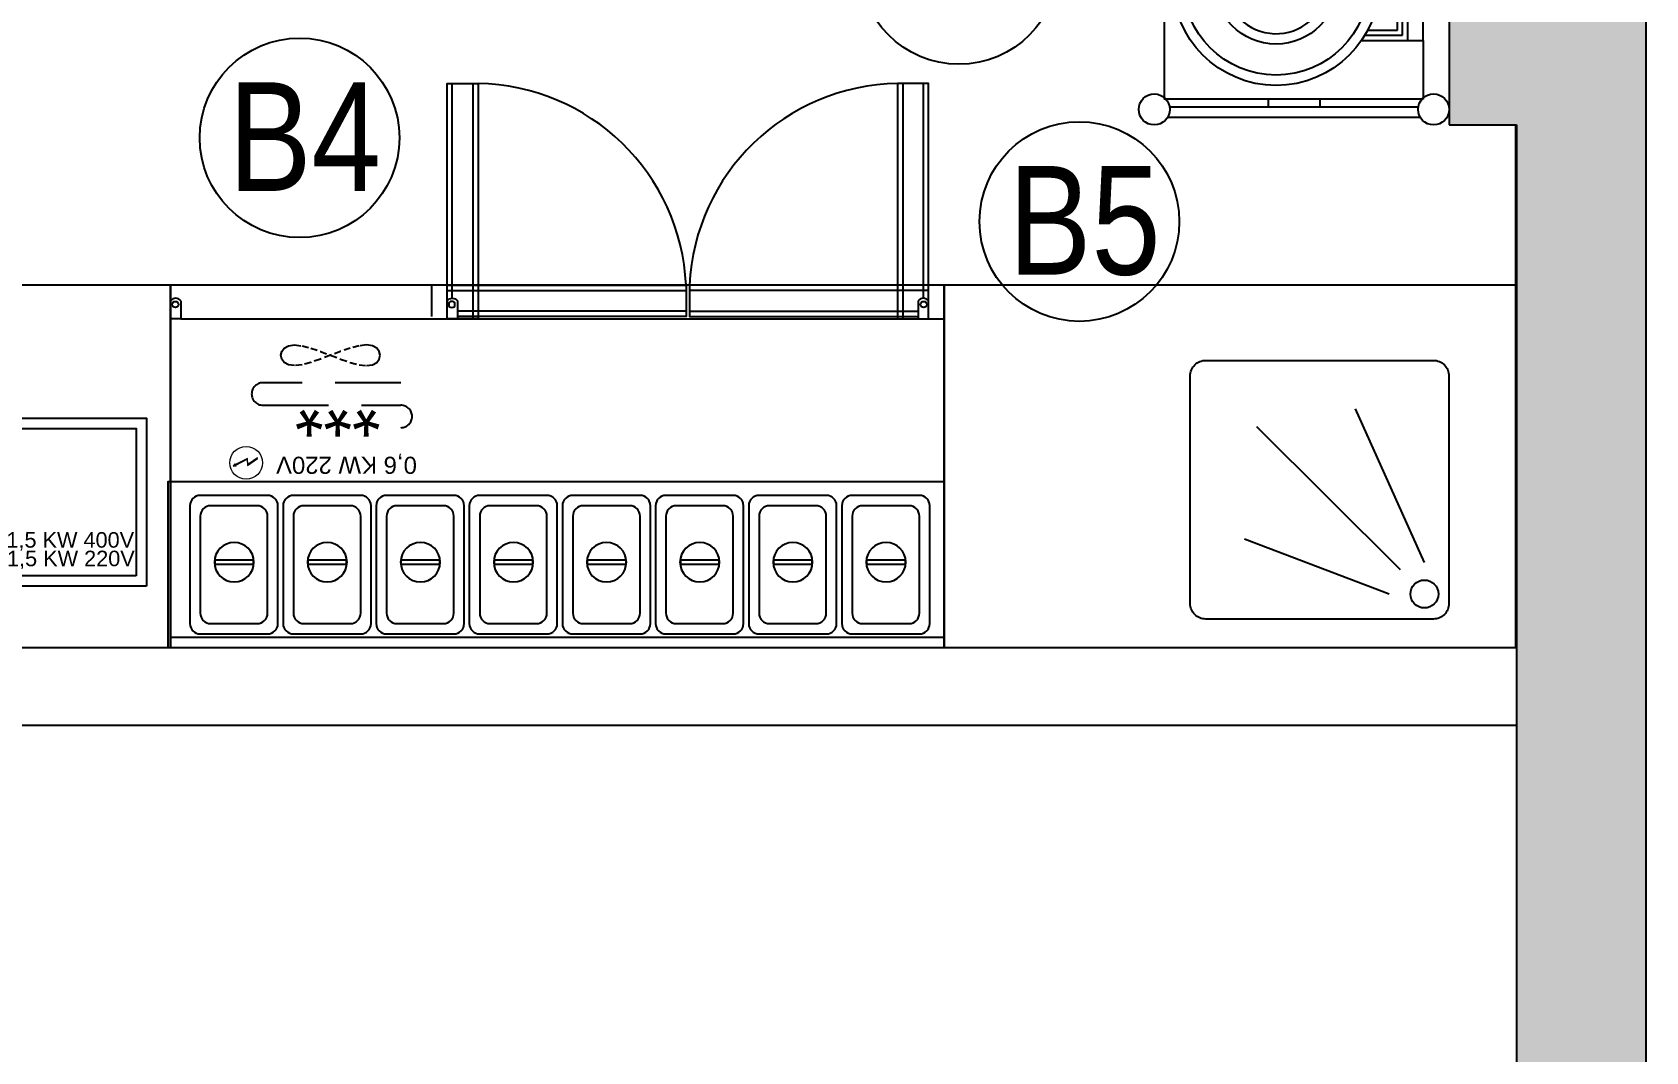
# Model space of a CAD drawing. Header units: millimetres. Extents: x 10088 to 21623, y -4423 to -852.
# Drawn here: x 19721.1 to 20033, y -1719.7 to -1522.6 of the extents above; entities that cross this region are included whole.
import ezdxf
from ezdxf.enums import TextEntityAlignment as Align

# ---------------------------------------------------------------- set-up
doc = ezdxf.new("R2010")
doc.units = ezdxf.units.MM
doc.linetypes.add('DASHED', pattern=[19.05, 12.7, -6.35])
doc.linetypes.add('DUZ', pattern=[0])
for name, color, linetype in [('Kıtc-002 Çizgi', 7, 'Continuous'), ('Kıtc-011 Elk Tes Yazı 001', 1, 'Continuous'), ('Kıtc-014 Elk Tes İşaretler', 1, 'Continuous'), ('MUTFAK', 2, 'DUZ'), ('set altı dolap', 92, 'Continuous')]:
    doc.layers.add(name, color=color, linetype=linetype)
doc.styles.get("Standard").update_dxf_attribs({"font": 'arial.ttf'})
doc.styles.add('ÇAP100', font='ARIALN.TTF')

# ---------------------------------------------------------------- blocks, each defined once
blk = doc.blocks.new('A$C0A0A0D57')
at = {"layer": 'Kıtc-002 Çizgi', "color": 6}
for p, q in [((5, 35), (3.5, 35)), ((50, 35), (51.5, 35)), ((5, 25), (3.5, 25)), ((50, 25), (51.5, 25)), ((16.33, 16.94), (16.33, 5)), ((17.33, 16.3), (17.33, 9)), ((18.33, 15.74), (18.33, 10)), ((36.93, 15.74), (36.93, 10)), ((37.93, 16.3), (37.93, 9)), ((38.93, 16.94), (38.93, 5)), ((38.93, 16.94), (46.48, 16.94)), ((46.48, 16.94), (46.48, 5)), ((18.33, 10), (36.93, 10)), ((16.33, 8), (38.93, 8)), ((17.33, 9), (37.93, 9)), ((16.33, 5), (38.93, 5))]:
    blk.add_line(p, q, dxfattribs=at)
blk.add_lwpolyline([(34.72, 65.96), (41.85, 65.96), (41.85, 55), (34.72, 55)], close=True, dxfattribs=at)
for points in [[(1.5, 54.4), (1.5, 5.6)], [(3.5, 54.04), (3.5, 5.96)], [(5, 5), (5, 55), (50, 55), (50, 5), (38.93, 5)], [(51.5, 54.04), (51.5, 5.96)], [(53.5, 54.4), (53.5, 5.6)], [(16.33, 5), (5, 5)]]:
    blk.add_lwpolyline(points, dxfattribs=at)
for centre, radius in [((3, 57), 3), ((52, 57), 3), ((27.63, 33.45), 20), ((27.63, 33.45), 18), ((27.63, 33.45), 12), ((27.35, 23.45), 1.9), ((43.06, 13.98), 2.29), ((40.81, 10.07), 1.26), ((44.6, 10.07), 1.26), ((3, 3), 3), ((52, 3), 3)]:
    blk.add_circle(centre, radius, dxfattribs=at)
blk.add_arc((27.63, 33.45), 10, 279.302, 257.4764, dxfattribs=at)
blk = doc.blocks.new('A$C29431E44')
at = {"layer": 'Kıtc-014 Elk Tes İşaretler', "linetype": 'Continuous', "lineweight": 0}
for p, q in [((2.9, 3.66), (0.96, 2.3)), ((1, 2.21), (2.81, 3.48)), ((2.81, 3.48), (2.9, 2.31)), ((3, 2.49), (2.9, 3.66)), ((2.9, 2.31), (5.24, 3.52)), ((5.18, 3.62), (3, 2.49)), ((5.66, 3.81), (5.09, 3.77)), ((5.09, 3.77), (5.17, 3.64)), ((5.17, 3.64), (5.34, 3.36)), ((5.24, 3.52), (5.19, 3.62)), ((5.34, 3.36), (5.66, 3.81)), ((0.96, 2.3), (1, 2.21))]:
    blk.add_line(p, q, dxfattribs=at)
blk.add_circle((3.16, 3.16), 3.16, dxfattribs=at)
blk = doc.blocks.new('A$C3EB96BCA')
at = {"layer": 'Kıtc-002 Çizgi', "color": 6}
for points in [[(64.59, 1.1), (69.7, 1.1), (69.7, 0), (64.59, 0)], [(66.1, 2.31), (68.19, 2.31), (68.19, 1.1), (66.1, 1.1)], [(110, -32.5), (55, -32.5), (55, 0), (110, 0)], [(108, -30.5), (57, -30.5), (57, -2), (108, -2)], [(45, -20.67), (46.78, -20.67), (46.78, -11.83), (45, -11.83)], [(46.78, -19.06), (52.75, -19.06), (52.75, -13.92), (46.78, -13.92)]]:
    blk.add_lwpolyline(points, close=True, dxfattribs=at)
for points in [[(55, -9.98), (52.75, -9.98), (52.75, -23.32)], [(46.78, -12.96), (45, -12.96)], [(46.78, -19.54), (45, -19.54)], [(52.75, -23.32), (55, -23.32)]]:
    blk.add_lwpolyline(points, dxfattribs=at)
for radius in [4.84, 2.42]:
    blk.add_circle((64.56, -16.25), radius, dxfattribs=at)
at = {"layer": 'Kıtc-014 Elk Tes İşaretler', "color": 6, "rotation": 180}
blk.add_blockref('A$C29431E44', (68.38, -23.22), dxfattribs=at)
at = {"layer": 'Kıtc-011 Elk Tes Yazı 001', "color": 6, "char_height": 3, "attachment_point": 1}
for s, insert in [('{\\f@Arial Unicode MS|b0|i0|c162|p34;1,5 KW 400V }', (82.89, -22.04)), ('{\\f@Arial Unicode MS|b0|i0|c162|p34;1,5 KW 220V }', (83.01, -25.63))]:
    blk.add_mtext_dynamic_manual_height_columns(s, width=31.2688, gutter_width=50, heights=[0], dxfattribs=dict(at, insert=insert))
blk = doc.blocks.new('A$C4E3860C5')
at = {"layer": 'Kıtc-014 Elk Tes İşaretler', "linetype": 'Continuous', "lineweight": 0}
for p, q in [((2.9, 3.66), (0.96, 2.3)), ((1, 2.21), (2.81, 3.48)), ((2.81, 3.48), (2.9, 2.31)), ((3, 2.49), (2.9, 3.66)), ((2.9, 2.31), (5.24, 3.52)), ((5.18, 3.62), (3, 2.49)), ((5.66, 3.81), (5.09, 3.77)), ((5.09, 3.77), (5.17, 3.64)), ((5.17, 3.64), (5.34, 3.36)), ((5.24, 3.52), (5.19, 3.62)), ((5.34, 3.36), (5.66, 3.81)), ((0.96, 2.3), (1, 2.21))]:
    blk.add_line(p, q, dxfattribs=at)
blk.add_circle((3.16, 3.16), 3.16, dxfattribs=at)
blk = doc.blocks.new('A$C4C105235')
at = {"layer": 'Kıtc-002 Çizgi', "color": 30}
for points in [[(2, 3), (2, 6.5), (0, 6.5), (0, 3)], [(0, 6), (0, 0), (46.2, 0), (46.2, 6), (2, 6)], [(0, 5), (0, 1), (46.2, 1), (46.2, 5), (2, 5)]]:
    blk.add_lwpolyline(points, dxfattribs=at)
blk.add_circle((0.93, 3.71), 0.596, dxfattribs=at)
blk.add_arc((1, 3.75), 1.25, 216.8699, 323.1301, dxfattribs=at)
blk = doc.blocks.new('A$C1FF566C6')
at = {"layer": 'Kıtc-002 Çizgi', "color": 0}
for points in [[(6, 45.5), (0, 45.5), (0, 0), (6, 0), (6, 45.5)], [(1, 41.5), (1, 0), (5, 0), (5, 45.5)]]:
    blk.add_lwpolyline(points, dxfattribs=at)
blk = doc.blocks.new('A$C381061D0')
at = {"layer": 'Kıtc-002 Çizgi', "color": 0}
for p, q in [((149.5, 107), (0, 107)), ((147.5, 45.5), (0, 45.5)), ((99.07, 39), (99.07, 45))]:
    blk.add_line(p, q, dxfattribs=at)
blk.add_lwpolyline([(0, 39), (149.5, 39), (149.5, 109), (0, 109)], close=True, dxfattribs=at)
at = {"layer": 'Kıtc-002 Çizgi', "color": 0, "linetype": 'DASHED'}
for points in [[(131.67, 62.18), (105, 62.18, -1), (105, 66.53)], [(105, 57.84), (131.67, 57.84, 1), (131.67, 62.18)]]:
    blk.add_lwpolyline(points, format="xyb", dxfattribs=at)
at = {"layer": 'Kıtc-002 Çizgi', "color": 0, "linetype": 'DASHED', "ltscale": 0.1}
blk.add_lwpolyline([(125.56, 50.53), (124.1, 50.7), (122.4, 51.15), (120.54, 51.79), (118.59, 52.53), (116.64, 53.26), (114.78, 53.9), (113.07, 54.36), (111.62, 54.53), (110.47, 54.36), (109.66, 53.9), (109.17, 53.26), (109, 52.53), (109.17, 51.79), (109.66, 51.15), (110.47, 50.7), (111.62, 50.53), (113.07, 50.7), (114.78, 51.15), (116.64, 51.79), (118.59, 52.53), (120.54, 53.26), (122.4, 53.9), (124.1, 54.36), (125.56, 54.53), (126.7, 54.36), (127.52, 53.9), (128.01, 53.26), (128.17, 52.53), (128.01, 51.79), (127.52, 51.15), (126.7, 50.7)], close=True, dxfattribs=at)
at = {"layer": 'Kıtc-002 Çizgi', "color": 0}
blk.add_lwpolyline([(147.5, 42), (147.5, 45.5), (149.5, 45.5), (149.5, 42)], dxfattribs=at)
blk.add_circle((148.57, 42.71), 0.596, dxfattribs=at)
for centre, radius, start, end in [((148.5, 42.75), 1.25, 216.8699, 323.1301), ((8.38, 40.86), 40.86, 270.8691, 357.3948), ((90.69, 40.86), 40.86, 182.6052, 269.1309)]:
    blk.add_arc(centre, radius, start, end, dxfattribs=at)
for name, p in [('A$C4E3860C5', (131.73, 70.15)), ('A$C4C105235', (3, 39)), ('A$C1FF566C6', (3, 0))]:
    blk.add_blockref(name, p, dxfattribs=at)
at = {"layer": 'Kıtc-002 Çizgi', "color": 0, "xscale": -1}
for name, p in [('A$C4C105235', (96.07, 39)), ('A$C1FF566C6', (96.07, 0))]:
    blk.add_blockref(name, p, dxfattribs=at)
at = {"layer": 'Kıtc-002 Çizgi', "color": 0}
blk.add_text('***', height=10.139, dxfattribs=at).set_placement((108.92, 58.09))
at = {"layer": 'Kıtc-011 Elk Tes Yazı 001', "color": 0, "insert": (101.89, 75.44), "char_height": 3.3081, "attachment_point": 1}
blk.add_mtext_dynamic_manual_height_columns('{\\f@Arial Unicode MS|b0|i0|c162|p34;0,6 KW 220V }', width=27.5245, gutter_width=50, heights=[0], dxfattribs=at)
blk = doc.blocks.new('A$C01E77913')
at = {"layer": 'Kıtc-002 Çizgi', "color": 0}
for points in [[(2, 26.8), (15, 26.8, -0.414214), (17, 24.8), (17, 2, -0.414214), (15, 0), (2, 0, -0.414214), (0, 2), (0, 24.8, -0.414214)], [(4, 24.8), (13, 24.8, -0.414214), (15, 22.8), (15, 4, -0.414214), (13, 2), (4, 2, -0.414214), (2, 4), (2, 22.8, -0.414214)]]:
    blk.add_lwpolyline(points, format="xyb", close=True, dxfattribs=at)
blk.add_lwpolyline([(4.71, 14.27), (12.21, 14.27), (12.21, 13.52), (4.71, 13.52)], close=True, dxfattribs=at)
blk.add_circle((8.46, 13.87), 3.82, dxfattribs=at)
blk = doc.blocks.new('A$C3AB34049')
at = {"layer": 'Kıtc-002 Çizgi', "color": 30}
blk.add_lwpolyline([(155.01, 32), (5, 32), (5, 0), (155.01, 0)], close=True, dxfattribs=at)
at = {"layer": 'Kıtc-002 Çizgi', "color": 6, "xscale": -1}
for p in [(26.25, 2.6), (44.25, 2.6), (62.25, 2.6), (80.25, 2.6), (98.25, 2.6), (116.25, 2.6), (134.25, 2.6), (152.25, 2.6)]:
    blk.add_blockref('A$C01E77913', p, dxfattribs=at)

msp = doc.modelspace()

# ---------------------------------------------------------------- hatches: boundary and pattern name
h = msp.add_hatch()
h.set_pattern_fill('ANSI33', color=256, scale=3)
h.set_pattern_definition([(45, (17917.656, -4599.78), (-13.47038, 13.47038), []), (45, (17931.127, -4599.78), (-13.47038, 13.47038), [9.525, -4.7625])])
h.paths.add_polyline_path([(19201, -1793.54), (19194, -1793.54), (19194, -1641.54), (18934, -1641.54), (18934, -1141.54), (19995, -1141.54), (19995, -1540.54), (20008, -1540.54), (20008, -1794.54), (20000, -1794.54), (20000, -2212.54), (20013, -2212.54), (20013, -2500.54), (20033, -2500.54), (20033, -1121.54), (18914, -1121.54), (18914, -1661.54), (19174, -1661.54), (19174.5, -2486.84), (19201, -2486.84)])

# ---------------------------------------------------------------- linework, layer by layer
for p, q in [((20033, -1121.54), (20033, -2500.54)), ((19995, -1141.54), (19995, -1540.54)), ((19995, -1540.54), (20008, -1540.54)), ((20008, -1540.54), (20008, -1794.54))]:
    msp.add_line(p, q)
at = {"color": 30}
for p, q in [((19995, -1471.24), (19995, -1540.54)), ((19995, -1540.54), (20008, -1540.54))]:
    msp.add_line(p, q, dxfattribs=at)
at = {"color": 6}
for p, q in [((19990.23, -1625.13), (19976.88, -1595.4)), ((19985.59, -1626.57), (19957.81, -1598.9)), ((19983.38, -1631.21), (19955.45, -1620.59))]:
    msp.add_line(p, q, dxfattribs=at)
at = {"color": 0}
for p, q in [((19534, -1641.54), (20008, -1641.54)), ((19534, -1656.54), (20008, -1656.54))]:
    msp.add_line(p, q, dxfattribs=at)
at = {"color": 30}
msp.add_lwpolyline([(19937.89, -1641.54), (20007.89, -1641.54), (20007.89, -1540.54)], dxfattribs=at)
at = {"color": 6}
for points in [[(19552.38, -1641.54), (19747.88, -1641.54), (19747.88, -1571.54), (19552.38, -1571.54)], [(19897.38, -1641.54), (20007.89, -1641.54), (20007.89, -1571.54), (19897.38, -1571.54)]]:
    msp.add_lwpolyline(points, close=True, dxfattribs=at)
msp.add_lwpolyline([(19944.96, -1589.05, -0.414214), (19947.96, -1586.05), (19991.96, -1586.05, -0.414214), (19994.96, -1589.05), (19994.96, -1633.05, -0.414214), (19991.96, -1636.05), (19947.96, -1636.05, -0.414214), (19944.96, -1633.05)], format="xyb", close=True, dxfattribs=at)
for centre, radius in [((19900.26, -1509.52), 19.29), ((19772.81, -1543.04), 19.29), ((19923.54, -1559.22), 19.29), ((19990.23, -1631.21), 2.7)]:
    msp.add_circle(centre, radius, dxfattribs=at)

# ---------------------------------------------------------------- block references
at = {"layer": 'Kıtc-002 Çizgi', "color": 6, "rotation": 180}
msp.add_blockref('A$C381061D0', (19897.38, -1532.54), dxfattribs=at)
at = {"layer": 'Kıtc-002 Çizgi', "color": 6}
msp.add_blockref('A$C3EB96BCA', (19633.25, -1597.21), dxfattribs=at)
at = {"layer": 'Kıtc-002 Çizgi'}
msp.add_blockref('A$C3AB34049', (19742.37, -1641.54), dxfattribs=at)
at = {"layer": 'set altı dolap', "rotation": 90}
msp.add_blockref('A$C0A0A0D57', (19995, -1540.54), dxfattribs=at)

# ---------------------------------------------------------------- texts
at = {"layer": 'MUTFAK', "color": 6, "linetype": 'Continuous', "ltscale": 25, "style": 'ÇAP100'}
for s, p in [('B4', (19773.8, -1559.6)), ('B5', (19924.53, -1575.78))]:
    msp.add_text(s, height=21, dxfattribs=at).set_placement(p, align=Align.BOTTOM_CENTER)

doc.saveas('drawing.dxf')
